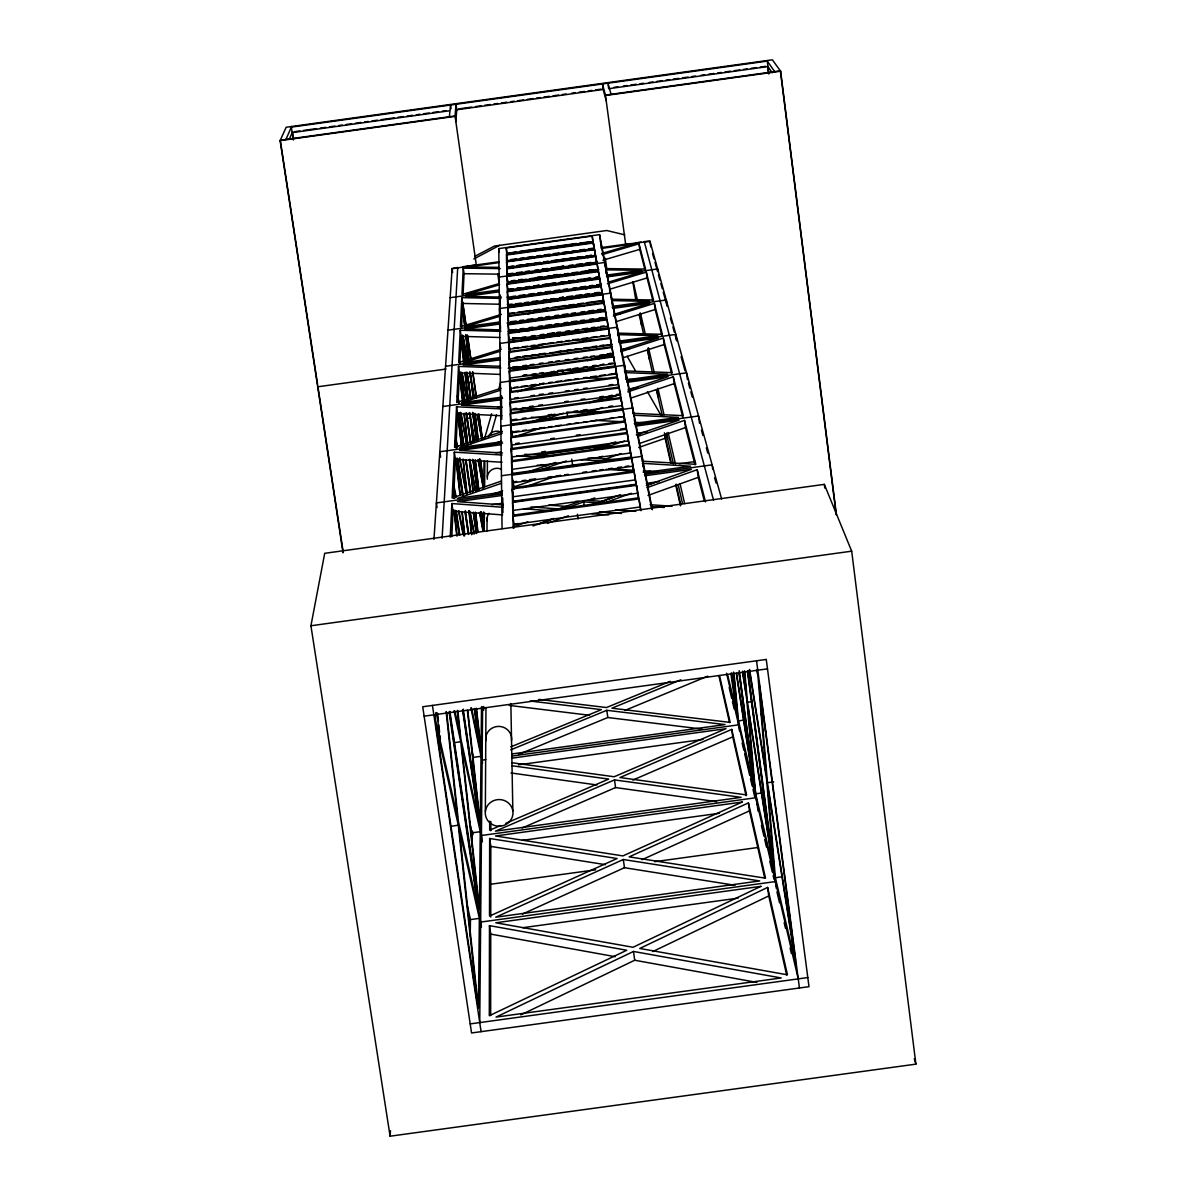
<?xml version="1.0" encoding="UTF-8"?>
<svg xmlns="http://www.w3.org/2000/svg" width="1196" height="1196" viewBox="0 0 1196 1196"><rect width="100%" height="100%" fill="white"/><g stroke="black" fill="none" stroke-linecap="round" stroke-linejoin="round"><path stroke-width="1.5" d="M490.659 1015.524L490.734 934.106L489.478 925.629L626.764 950.252L489.299 1015.733L489.478 925.629M490.749 917.093L490.823 846.424L489.657 838.501L617.091 858.534L489.508 916.106L489.657 838.501M490.838 830.772L490.853 821.592M489.702 821.129L489.672 830.248L500.631 825.539M485.352 811.292L485.965 707.778M486.996 530.949L487.071 518.092M487.31 476.696L487.415 460.61M483.677 710.215L483.707 706.507M479.745 1022.58L482.616 706.836M484.216 530.83L484.38 512.456M484.619 486.787L484.843 461.252M479.357 918.364L478.445 1007.989L459.294 829.62L479.357 918.364L470.477 919.589L470.192 936.064M480.239 831.698L479.447 908.9L461.656 745.975L480.239 831.698L471.971 832.835L471.822 842.044M470.85 707.778L481.001 756.321L480.314 823.506L467.8 710.633M481.51 706.746L481.076 749.145L476.501 708.451M483.483 511.978L483.319 528.124L481.599 513.398M484.006 461.208L483.752 486.368L480.732 460.669M471.822 846.633L472.031 832.027M473.093 768.594L473.287 757.382L471.747 750.191M452.626 272.494L452.103 268.816L476.382 264.899M451.804 536.66L452.985 511.215L451.864 503.561L503.322 507.298M453.598 498.194L455.407 459.384L454.345 452.178L502.051 455.018M455.975 447.005L457.53 413.592L456.543 406.79L500.885 408.897M458.083 401.931L459.428 372.838L458.502 366.395L500.84 367.979M459.877 363.479L461.133 336.345L460.251 330.231L500.855 331.367M461.551 327.315L462.673 303.455L499.898 304.247M463.061 294.964L464.048 273.69L463.256 268.143L500.257 268.577M450.234 537.154L451.864 503.561M454.345 452.178L452.133 497.999L501.303 481.121M456.543 406.79L454.585 447.274L502.051 431.577M458.502 366.395L456.752 402.439L501.109 388.252M460.251 330.231L458.696 362.508L501.214 349.337M500.93 298.402L461.82 297.64L460.415 326.732L501.363 314.399M463.256 268.143L461.985 294.485L499.001 283.631M435.882 712.502L435.479 719.828L457.425 817.047L446.093 711.471M442.101 538.29L457.724 267.47L453.538 268.054M433.954 539.411L452.133 268.248M390.09 1136.2L310.93 625.762L324.714 553.314L824.313 484.365L851.687 551.177L915.897 1064.141L390.09 1136.2L390.479 1130.683M455.84 121.588L456.797 109.763L456.02 104.276L455.003 116.371L280.103 140.635L343.043 552.836M449.397 116.73L450.518 105.039L451.042 108.701M490.958 434.402L496.49 414.758M484.485 438.723L491.661 413.756M498.822 388.805L500.362 383.453M289.492 138.811L292.482 131.964L293.603 139.334M285.934 139.409L291.645 126.492M280.103 140.635L286.173 127.254L772.362 59.8L780.629 71.207L836.453 514.998M473.825 258.964L499.554 245.359M474.618 256.467L494.456 246.062L606.746 230.514L624.701 234.835M520.828 1014.896L634.717 960.239L756.889 982.409M652.747 951.582L768.744 895.924L767.623 887.417L639.755 948.473L787.461 974.815L767.623 887.417M633.491 951.463L496.026 1017.093L781.227 977.969L633.491 951.463L634.717 960.239M522.473 914.058L624.462 867.698L735.032 885.294M642.043 859.7L749.488 810.858L748.442 802.92L629.141 856.874L765.53 878.193L748.442 802.92M623.31 859.505L495.742 917.212L759.714 880.944L623.31 859.505L624.462 867.698M522.129 828.006L615.581 787.566L716.539 801.664M632.863 780.076L732.744 736.856L731.743 729.396L619.947 777.55L746.618 794.921L731.743 729.396M614.505 779.897L495.473 831.16L741.191 797.358L614.505 779.897L615.581 787.566M505.788 823.326L608.704 779.089L511.768 765.724M518.63 754.407L607.807 717.51L702.022 729.067M624.985 710.409L707.703 676.174M510.752 746.887L601.379 709.647L530.142 701.02M670.298 681.316L606.492 707.539L538.903 699.406M510.692 749.877L606.806 710.304L725.06 724.597L511.798 753.958M680.883 679.791L611.918 708.196L730.158 722.414L719.544 675.665M647.978 495.458L698.24 477.354L697.223 469.684L646.916 487.684M532.982 525.941L553.898 518.466M590.794 505.28L620.275 494.74M646.303 485.456L691.408 469.34L644.779 475.769M537.378 524.551L551.356 519.557M600.796 501.886L614.669 496.923M647.634 485.142L654.571 482.676M547.529 523.265L568.444 515.775M603.561 503.217L631.309 493.275M514.415 524.655L517.928 523.414M558.338 509.048L579.417 501.558L575.71 501.303M513.817 526.733L527.795 521.755M564.497 508.704L583.723 501.872L598.374 502.888M594.786 497.925L587.834 500.406L604.324 501.543M492.034 494.471L502.574 490.823M513.099 487.191L535.913 479.297M597.372 458.053L602.664 456.229M639.666 443.432L685.472 427.6L684.516 420.379L638.679 436.136M522.981 487.594L557.605 475.589M603.427 459.698L621.068 453.583M638.709 447.468L665.155 438.304L664.677 434.671M527.645 472.076L555.736 462.433M590.914 450.369L615.596 441.907M636.75 434.641L679.074 420.125L635.345 426.165M501.483 483.289L457.59 498.373L501.976 492.244M538.364 470.611L566.456 460.953M601.648 448.859L624.566 440.98M495.892 443.028L501.154 441.279M513.458 437.183L541.579 427.809M588.582 412.157L602.56 407.507M630.516 398.193L674.2 383.632L673.288 376.83L627.825 391.884M531.951 421.695L554.795 414.13M589.493 402.663L612.217 395.143M627.96 389.941L668.175 376.635L626.988 382.331M501.901 433.595L459.713 447.573L501.976 441.728M542.341 420.2L563.436 413.218M599.854 401.153L620.829 394.202M517.539 391.735L544.135 383.169M584.261 370.252L603.801 363.958M623.325 357.664L664.169 344.523L663.302 338.079L620.664 351.729M531.278 378.609L554.346 371.238M587.415 360.654L610.513 353.269M621.173 349.86L658.488 337.945L619.573 343.327L618.392 334.731L626.525 379.865M500.616 390.165L461.581 402.663L502.036 397.072M541.429 377.099L562.718 370.282L584.784 371.104M597.566 359.129L613.563 354.001M526.15 349.74L545.63 343.671M583.827 331.755L598.105 327.3M615.94 321.739L655.184 309.495L654.361 303.365L613.309 316.103M534.881 338.902L554.376 332.862M589.12 322.083L603.397 317.658M614.101 314.339L649.802 303.276L612.92 308.374M500.466 351.131L463.256 362.672L499.988 357.604M542.984 337.93L558.936 332.981L571.763 333.34M597.253 321.096L606.178 318.315M500.347 316.118L464.751 326.852L499.808 321.993M546.632 302.154L555.527 299.478L561.044 299.583M563.256 297.146L559.728 298.208L570.746 298.432M595.055 287.563L600.362 285.964M607.433 283.826L646.303 272.105L653.494 300.017L611.201 299.209M527.899 314.055L547.469 308.134M583.513 297.206L599.405 292.392M610.005 289.178L647.081 277.935L646.303 272.105M538.738 303.141L551.207 299.389M585.442 289.088L601.334 284.289M608.405 282.166L641.983 272.06L606.925 276.904M533.879 280.611L549.726 275.932M587.087 264.899L597.626 261.789M602.889 260.235L639.755 249.366L639.008 243.805L602.126 254.628M537.766 272.254L548.351 269.16L542.805 269.085M587.475 257.693L590.988 256.662M601.528 253.567L634.897 243.775L601.498 248.409L601.334 247.587L629.948 243.625M499.584 284.738L466.096 294.56L499.33 289.955M508.39 282.151L513.682 280.597M547.17 270.759L552.462 269.205L558.024 269.279M563.48 265.975L556.454 268.039L567.592 268.173M774.724 71.611L767.264 61.101L291.361 127.12L293.319 139.977M294.321 131.709L299.867 130.932M303.575 130.424L316.506 128.63M320.199 128.122L325.746 127.344M329.453 126.836L335 126.073M338.692 125.55L342.385 125.042M346.093 124.534L351.639 123.756M355.332 123.248L360.878 122.47M364.571 121.962L368.263 121.454M371.971 120.931L377.517 120.168M381.21 119.66L394.157 117.866M397.849 117.343L403.396 116.58M407.089 116.057L412.635 115.294M416.328 114.786L420.035 114.263M423.728 113.755L429.274 112.992M432.967 112.469L438.513 111.706M442.221 111.198L445.914 110.675M458.845 108.881L471.792 107.087M475.485 106.579L481.031 105.801M484.739 105.293L490.285 104.515M493.978 104.007L497.671 103.499M501.363 102.991L506.91 102.213M510.617 101.705L514.31 101.182M518.003 100.673L523.549 99.911M527.257 99.388L532.803 98.625M536.496 98.117L540.188 97.594M543.881 97.085L549.427 96.323M553.135 95.8L558.682 95.037M562.374 94.514L566.067 94.006M571.613 93.243L575.321 92.72M579.014 92.212L584.56 91.449M588.253 90.926L591.945 90.418M595.653 89.909L601.199 89.132M614.131 87.338L617.839 86.83M623.385 86.052L627.078 85.544M630.77 85.036L636.317 84.258M640.01 83.75L643.717 83.242M649.264 82.464L652.956 81.956M656.649 81.448L662.195 80.67M665.903 80.162L669.596 79.639M673.288 79.13L678.835 78.368M682.527 77.845L688.074 77.082M691.781 76.574L695.474 76.051M701.02 75.288L704.713 74.765M708.421 74.257L713.967 73.494M717.66 72.971L721.352 72.463M725.045 71.954L730.592 71.177M734.299 70.669L739.846 69.906M743.538 69.383L747.231 68.875M750.939 68.366L756.485 67.589M760.178 67.081L765.724 66.303M292.198 132.607L449.457 110.779M456.797 109.763L603.188 89.461L606.193 100.733M767.952 66.602L608.674 88.698L608.181 85.036M780.629 71.207L605.535 95.486L602.44 83.959L603.188 89.461M502.066 528.647L498.777 248.589L599.57 234.64L652.298 509.735M506.252 247.976L592.17 236.075L594.173 248.619L507.224 260.653L506.252 247.976L507.044 253.522L592.932 241.622L592.17 236.075M516.164 251.848L507.044 253.522M519.812 251.339L576.427 243.506M580.075 242.997L592.932 241.622M506.416 254.479L593.306 242.459M510.916 259.592L516.448 258.814M520.155 258.306L523.848 257.798M527.541 257.29L533.087 256.512M536.78 256.004L540.487 255.496M544.18 254.987L549.726 254.21M553.419 253.702L558.966 252.939M562.658 252.416L568.205 251.653M571.897 251.145L575.605 250.637M579.298 250.114L584.844 249.351M588.537 248.843L594.083 248.065M462.822 266.768L498.837 261.789M635.315 242.893L641.191 242.07M648.441 241.069L644.255 241.652L713.504 500.122M625.598 244.238L649.996 241.413L650.729 246.929M498.882 262.612L467.247 266.992L498.687 267.366M509.795 261.102L515.297 260.339M518.974 259.831L524.476 259.069M528.139 258.56L533.64 257.798M537.303 257.29L540.981 256.781M544.643 256.273L550.145 255.51M553.808 255.002L559.309 254.24M562.987 253.731L566.65 253.223M570.313 252.715L575.814 251.952M579.492 251.444L584.994 250.682M588.656 250.188L594.158 249.426M506.596 261.864L594.591 249.68L595.713 255.944L506.76 268.263L506.596 261.864L507.403 267.545L595.384 255.361L596.221 260.115M509.227 266.723L512.89 266.215M516.552 265.706L522.039 264.944M525.702 264.436L531.188 263.673M534.851 263.165L540.353 262.402M544.016 261.894L547.678 261.401M551.341 260.892L556.828 260.13M560.49 259.622L573.303 257.843M576.965 257.334L582.467 256.572M586.115 256.064L591.616 255.316M508.554 266.932L514.086 266.17M517.763 265.661L539.874 262.597M543.552 262.088L549.084 261.326M552.761 260.803L565.663 259.024M569.341 258.515L582.228 256.736M585.92 256.213L591.437 255.451M506.775 268.846L595.817 256.512L596.983 263.075L506.94 275.543L506.775 268.846L507.582 274.587L596.61 262.268L595.817 256.512M507.567 274.004L513.024 273.256M516.642 272.748L522.099 272M525.717 271.492L529.35 270.984M534.791 270.236L538.424 269.728M542.057 269.235L547.499 268.472M551.132 267.979L563.839 266.215M569.281 265.467L572.914 264.959M576.532 264.451L581.989 263.703M585.606 263.195L591.063 262.447M499.121 277.083L604.907 262.432L606.372 273.57M506.969 276.44L597.148 263.957L598.389 270.999L507.134 283.631L506.969 276.44L507.792 282.256L597.94 269.788M511.44 280.851L515.117 280.342M518.78 279.834L522.458 279.326M537.154 277.293L540.831 276.784M553.688 275.005L557.366 274.497M588.596 270.176L592.274 269.653M526.165 279.266L507.792 282.256M529.843 278.758L542.7 276.979M546.378 276.47L561.088 274.437M564.766 273.914L568.444 273.406M572.122 272.897L577.638 272.135M581.316 271.627L596.027 269.593M507.149 284.244L598.493 271.597L599.704 278.354L507.328 291.136L507.149 284.244L507.986 290.135L599.301 277.487L598.493 271.597M606.447 275.14L641.534 270.281L606.282 269.848M507.971 289.507L513.443 288.759M517.091 288.251L520.753 287.743M526.225 286.98L529.873 286.487M533.521 285.979L538.992 285.216M542.64 284.708L555.407 282.944M560.879 282.181L564.527 281.688M568.19 281.18L573.661 280.417M577.309 279.909L590.077 278.145M595.548 277.397L599.196 276.889M450.159 297.684L499.24 290.897M507.747 289.716L513.278 288.954M516.971 288.43L521.097 287.862M524.745 287.369L530.202 286.606M533.595 286.143L539.321 285.351M542.835 284.857L546.602 284.334M550.22 283.841L555.751 283.063M559.444 282.555L564.99 281.793M568.474 281.314L574.23 280.507M577.593 280.043L581.615 279.49M584.874 279.042L590.839 278.205M594.532 277.696L599.465 277.024M606.746 276.007L657.665 268.965L658.054 271.866M499.21 291.809L466.021 296.414L501.393 297.086M508.36 290.553L599.615 277.921M507.523 298.836L507.343 291.764L599.809 278.967L601.05 285.889L507.523 298.836L508.39 305.518L601.977 292.557L601.154 286.532L507.538 299.478L507.717 306.894L602.455 293.782L601.154 286.532M511.858 296.578L515.566 296.07M519.258 295.562L524.79 294.799M528.483 294.276L534.029 293.513M537.722 293.005L541.414 292.497M545.107 291.988L550.653 291.211M554.346 290.703L559.892 289.94M563.585 289.432L567.278 288.909M572.809 288.146L576.502 287.638M580.195 287.13L585.741 286.352M589.434 285.844L593.126 285.336M596.819 284.827L600.512 284.319M508.375 304.86L512.038 304.352M515.7 303.859L521.202 303.096M524.88 302.588L528.542 302.08M532.205 301.571L537.707 300.809M543.208 300.046L546.871 299.538M550.534 299.03L554.211 298.522M559.698 297.759L563.376 297.251M567.039 296.743L572.54 295.98M576.203 295.472L581.705 294.724M585.367 294.216L589.03 293.708M594.532 292.945L598.209 292.437M507.747 307.895L602.62 294.754L604.01 302.558L507.941 315.849L507.747 307.895L509.062 316.761M508.599 313.502L514.071 312.739M517.704 312.246L530.471 310.467M534.119 309.973L539.575 309.211M543.223 308.703L548.695 307.955M552.343 307.447L565.095 305.683M568.743 305.174L574.215 304.427M577.862 303.919L583.319 303.156M586.967 302.648L603.367 300.39M508.614 313.995L603.457 300.869L603.292 299.897M605.46 310.706L508.151 324.176L507.956 316.521L604.13 303.216L606.447 317.673L509.048 331.143L508.165 324.878L605.58 311.394L606.955 319.093L508.36 332.727L508.165 324.878M612.397 306.415L649.308 301.317L612.531 300.585M447.977 330.186L500.122 322.965M612.292 307.447L666.292 299.972L667.099 306.086L663.257 292.168M510.662 321.769L516.209 321.006M519.901 320.498L523.594 319.99M527.287 319.481L532.833 318.704M538.364 317.942L542.057 317.433M545.75 316.925L549.442 316.402M554.989 315.639L558.682 315.131M562.374 314.623L567.921 313.86M571.613 313.337L575.306 312.829M580.852 312.066L584.545 311.558M588.238 311.05L593.769 310.272M597.477 309.764L601.169 309.256M499.689 324.041L464.661 328.9L499.719 329.857M507.014 323.04L605.61 309.39M497.013 330.649L500.705 330.141M613.608 314.518L621.008 313.487M509.033 330.44L516.373 329.423M520.051 328.915L523.713 328.407M529.23 327.644L532.893 327.136M538.409 326.373L542.072 325.865M545.75 325.357L551.251 324.594M554.929 324.086L558.592 323.578M564.108 322.815L567.771 322.307M571.449 321.814L576.95 321.051M580.628 320.543L584.291 320.035M589.807 319.272L593.47 318.764M598.972 318.001L602.649 317.493M508.584 341.697L508.375 333.445L607.075 319.795L608.51 327.868L508.584 341.697L509.989 352.102M512.905 338.573L518.391 337.81M522.039 337.302L525.687 336.794M531.159 336.046L534.806 335.538M540.293 334.775L543.941 334.267M547.589 333.774L553.06 333.011M556.708 332.503L560.371 331.995M565.843 331.247L569.49 330.739M574.962 329.976L578.625 329.483M582.273 328.975L587.744 328.212M591.392 327.704L595.04 327.211M600.527 326.448L604.174 325.94M509.361 342.908L509.272 339.799L607.942 326.149L607.075 319.795M508.823 351.654L610.259 337.631L608.704 328.945L508.599 342.789L509.287 354.913M513.144 348.171L518.601 347.423M522.233 346.915L527.69 346.152M531.323 345.659L534.956 345.151M538.589 344.657L544.045 343.895M547.678 343.387L553.135 342.639M556.768 342.131L562.225 341.383M565.858 340.875L569.505 340.382M573.138 339.873L578.595 339.111M582.228 338.618L587.685 337.855M591.317 337.362L596.774 336.599M600.407 336.106L604.04 335.598M508.838 352.416L610.394 338.363L611.874 346.735L509.062 360.953L508.838 352.416L509.855 362.388M619.364 341.084L657.935 335.747L617.599 334.626M445.57 366.26L500.182 358.695M619.154 341.114L619.364 342.22L675.86 334.402L676.712 340.83L675.277 335.613M515.282 357.41L518.974 356.901M522.652 356.393L526.345 355.885M531.876 355.122L535.569 354.599M539.246 354.091L544.778 353.328M557.68 351.549L561.373 351.041M566.904 350.264L570.582 349.755M574.274 349.247L577.967 348.739M583.499 347.976L587.176 347.468M592.708 346.705L596.4 346.197M600.078 345.674L603.771 345.166M500.287 359.817L463.151 364.959L499.973 366.305M514.908 357.798L520.41 357.036M524.087 356.528L546.124 353.478M549.786 352.97L571.823 349.92M575.5 349.411L581.002 348.649M584.68 348.141L597.537 346.362M601.199 345.853L612.217 344.343M509.78 358.935L611.276 344.897L611.874 348.275M317.688 386.801L446.018 369.056M509.077 361.73L612.008 347.498L613.533 356.079L509.287 370.506L509.077 361.73L510.109 371.881M620.664 349.725L629.873 348.455M513.667 367.052L517.33 366.544M522.846 365.782L526.509 365.273M530.187 364.765L533.85 364.257M539.366 363.494L543.029 362.986M548.545 362.224L552.208 361.715M555.886 361.207L559.549 360.699M565.05 359.936L568.728 359.428M574.23 358.665L577.907 358.157M583.409 357.395L587.087 356.901M590.749 356.393L594.427 355.885M599.929 355.122L603.606 354.614M607.269 354.106L612.771 353.343M510.019 368.338L612.92 354.106L613.533 357.574M509.317 371.298L613.683 356.871L615.282 365.901L509.541 380.522L509.317 371.298L510.363 381.479M468.413 382.571L471.269 382.182L473.003 396.863M523.041 375.424L526.703 374.916M532.19 374.169L535.838 373.66M539.501 373.152L543.148 372.644M557.785 370.625L561.432 370.117M566.919 369.355L570.582 368.846M574.23 368.353L577.892 367.845M583.379 367.082L587.027 366.574M592.513 365.812L596.176 365.318M608.973 363.539L612.621 363.031M510.273 377.996L614.595 363.569L615.207 366.978M500.362 382.421L624.596 365.243L626.749 380.507M615.506 367.112L509.571 381.763L509.825 391.69L617.241 376.845L615.506 367.112L617.031 378.16M514.175 387.429L517.823 386.921M521.471 386.428L526.943 385.665M530.59 385.157L536.062 384.409M539.71 383.901L543.358 383.393M548.829 382.645L552.477 382.137M556.125 381.629L561.597 380.881M565.245 380.373L570.716 379.61M574.364 379.117L578.012 378.609M583.484 377.846L587.131 377.338M590.779 376.845L596.266 376.082M599.914 375.574L605.385 374.826M609.033 374.318L616.329 373.302M509.84 392.542L617.39 377.682L619.05 387.07L510.079 402.125L509.84 392.542L510.901 402.663M627.108 379.775L667.562 374.184L625.254 372.614M442.864 406.52L502.619 398.253M626.764 381.09L686.549 372.823L687.446 379.61M500.84 399.763L461.477 405.205L502.111 407.133M514.444 398.074L518.077 397.58M530.815 395.816L534.463 395.308M539.217 394.471L543.552 394.052M549.024 393.305L552.657 392.796M565.394 391.032L569.042 390.539M574.499 389.776L578.131 389.268M583.603 388.521L587.236 388.012M609.078 384.992L612.711 384.499M510.827 399.434L618.332 384.574L618.885 387.743M620.933 397.58L510.348 412.874L510.094 403.007L619.214 387.923L622.907 410.363M497.506 407.148L501.199 406.64M628.498 389.044L637.722 387.773M512.92 408.853L516.612 408.344M529.529 406.565L533.222 406.057M538.768 405.28L542.461 404.771M564.617 401.707L568.309 401.198M581.241 399.419L584.934 398.911M599.704 396.863L603.397 396.354M616.314 394.56L620.006 394.052M511.185 413.308L511.096 409.989L620.156 394.919L621.322 401.422M467.232 418.391L470.222 417.972L473.018 441.922M510.363 413.771L621.083 398.462L622.892 408.643L510.617 424.161L510.363 413.771L511.499 425.746M511.35 419.945L516.881 419.183M522.413 418.421L526.091 417.912M548.202 414.863L551.879 414.354M573.99 411.289L577.683 410.781M583.2 410.019L586.892 409.51M609.003 406.461L612.681 405.952M511.38 420.857L622.055 405.564M510.662 425.552L623.146 410.004L625.089 420.992L510.931 436.764L510.662 425.552L512.351 436.839M513.503 431.801L519.034 431.038M522.712 430.515L526.404 430.007M531.921 429.244L535.599 428.736M539.291 428.228L544.808 427.465M548.501 426.957L552.178 426.449M555.856 425.94L561.387 425.178M566.919 424.416L570.597 423.907M574.274 423.399L577.967 422.891M583.484 422.128L587.176 421.62M590.854 421.112L596.37 420.349M609.272 418.555L612.95 418.047M618.481 417.284L622.159 416.776M511.23 448.56L510.961 437.721L625.254 421.919L627.153 432.533L511.23 448.56L511.649 451.52M634.284 423.459L678.386 417.359L633.805 415.236M502.619 443.073L439.829 451.744L440.621 457.126M501.468 444.658L459.593 450.444L502.484 452.97M515.655 443.552L519.333 443.043M550.623 438.723L554.316 438.214M576.397 435.165L580.075 434.656M620.575 429.065L626.091 428.288M512.097 448.679L512.008 445.032L626.255 429.244L626.898 432.817M511.245 449.547L627.317 433.505L629.275 444.449L511.529 460.714L511.245 449.547L512.441 461.791M495.667 452.791L501.199 452.028M637.632 433.176L646.842 431.906M636.317 434.866L640.01 434.357M541.713 451.894L545.391 451.385M512.307 456.962L628.334 440.935L629.171 445.674M537.423 454.794L602.081 445.869M537.542 455.153L609.437 445.211M511.559 461.731L629.455 445.45L631.503 457.007L511.843 473.526L511.559 461.731L512.77 474.827M512.635 469.266L630.471 452.985L631.114 456.618M501.453 475.754L642.058 456.334L643.508 467.053M511.888 475.111L631.787 458.546L634 471.03L512.202 487.863L511.888 475.111L513.921 488.76M512.964 481.973L516.642 481.45M522.174 480.687L525.851 480.179M529.529 479.671L535.061 478.908M547.962 477.129L551.64 476.621M557.172 475.859L560.849 475.35M564.527 474.842L568.22 474.334M582.945 472.3L586.638 471.792M592.17 471.03L595.847 470.521M599.525 470.013L603.218 469.505M608.734 468.742L612.427 468.234M617.943 467.472L621.636 466.963M625.314 466.455L629.006 465.947M632.819 466.216L512.979 482.765L512.935 481.166M679.119 463.749L695.31 461.521M512.232 488.955L634.194 472.106L636.347 484.201L512.531 501.288L512.232 488.955L513.473 502.066M643.194 472.181L650.579 471.164M644.375 472.584L690.615 466.201L642.312 463.33M646.588 472.913L650.265 472.42M502.2 493.843L436.405 502.918L437.078 507.493M644.48 474.184L712.143 464.84L712.756 469.43M502.245 495.458L457.455 501.647L503.396 504.951M513.338 496.729L635.255 479.895L636.81 488.611M491.706 504.712L502.754 503.187M513.802 501.662L526.703 499.883M530.381 499.375L535.898 498.612M539.59 498.089L545.107 497.327M548.8 496.818L552.477 496.31M556.155 495.802L561.686 495.039M565.364 494.531L570.896 493.769M574.573 493.26L587.46 491.481M591.138 490.973L596.669 490.211M600.347 489.702L613.249 487.923M616.927 487.415L622.443 486.652M626.136 486.144L631.652 485.382M646.393 483.348L659.28 481.569M512.561 502.425L636.541 485.307L638.769 497.805L512.875 515.192L512.561 502.425L513.832 515.85M513.697 510.318L637.618 493.215L638.574 498.627M513.204 528.169L512.905 516.358L638.978 498.941L641.026 510.513M514.145 528.004L514.056 524.386L640.069 506.984L640.697 510.543M310.93 625.762L851.687 551.177M424.132 716.165L767.503 668.863M453.867 742.701L460.744 741.759L478.55 904.879L449.86 711.336M747.395 670.896L772.885 864.439L747.5 702.276L750.939 701.798M473.287 757.382L481.001 756.321M734.03 673.378L738.485 720.874L744.674 720.022M482.123 760.148L485.815 759.639M511.664 756.081L738.65 724.836M511.873 758.159L725.957 728.693L614.161 776.757L511.724 762.704M518.496 764.842L702.979 739.442M450.578 826.301L458.292 825.24L477.458 1003.863L436.376 728.259L458.292 825.24M767.473 782.707L759.221 683.783L795.475 960.209L767.473 782.707L773.663 781.855M755.648 793.83L773.229 868.535L747.874 706.567L755.648 793.83L762.256 792.918M481.45 835.496L755.767 797.762M522.428 840.354L719.349 813.265M490.375 884.278L595.668 869.806M654.78 861.673L758.219 847.456M775.382 877.7L795.788 964.439L767.847 787.177L775.382 877.7L782.498 876.728M480.657 922.071L775.412 881.572M522.772 927.707L738.111 898.136M470.192 1023.896L807.808 977.566M509.795 267.485L513.488 267.53M606.551 268.622L645.526 269.085L639.008 243.805M593.291 269.698L598.852 269.758M464.048 273.69L499.195 274.168M508.45 274.288L523.25 274.482M555.108 274.916L573.661 275.155M607.06 275.603L612.621 275.678M506.984 297.191L520.021 297.445M508.375 298.551L512.097 298.626M507.358 304.397L525.971 304.801M563.72 305.593L583.947 306.012M613.354 306.639L618.87 306.744M510.797 330.171L529.245 330.679M567.083 331.726L580.15 332.084M617.51 333.116L662.345 334.342L654.361 303.365M508.24 331.561L519.303 331.875M461.133 336.345L499.883 337.481M512.8 337.855L536.795 338.573M572.884 339.634L593.425 340.247M619.573 341.01L625.179 341.174M512.845 366.783L538.619 367.74M572.884 368.996L593.126 369.743M624.387 370.895L672.212 372.659L663.302 338.079M508.195 368.248L526.599 368.936M499.928 374.408L459.428 372.838L462.703 400.421M523.848 375.335L544.09 376.127M583.872 377.682L605.938 378.534M626.166 379.326L637.199 379.745M522.428 408.09L542.745 409.047M581.166 410.856L605.311 411.992M633.162 413.308L683.305 415.67L673.288 376.83M513.802 409.525L534.134 410.482M591.093 413.203L566.949 412.052L567.681 417.284M457.53 413.592L501.857 415.774M531.413 417.24L546.183 417.957M595.772 420.409L621.77 421.695M634.777 422.338L644.061 422.801M524.88 454.286L552.866 455.93M588.103 458.008L619.692 459.862M641.968 461.178L695.848 464.332L684.516 420.379M516.732 455.885L544.255 457.515M581.017 459.698L603.307 461.028M455.407 459.384L502.036 462.239M541.205 464.631L548.665 465.08M609.915 468.832L634.059 470.312M643.343 470.88L658.204 471.792M537.303 465.154L546.527 465.722M605.983 469.37L633.716 471.075M650.101 504.712L672.077 506.237M651.491 506.596L664.303 507.493M548.695 505.146L567.248 506.461M615.671 509.915L635.809 511.35M530.964 506.94L558.532 508.913M599.36 511.858L621.516 513.458M523.549 508.763L551.117 510.767M591.93 513.727L608.555 514.938M452.985 511.215L502.604 514.908M509.242 705.416L589.598 715.283M511.021 772.96L596.968 784.965M490.823 846.424L605.49 864.678M490.734 934.106L615.192 956.695M772.227 72.687L767.563 66.049L768.505 73.449M627.138 356.273L635.435 370.76M647.425 391.66L661.253 415.789M914.282 1058.804L915.897 1064.141M607.927 83.212L611.081 94.305M649.847 240.874L721.637 499.001M652.553 253.507L654.018 258.829M655.004 262.373L657.456 271.238M658.443 274.781L659.878 279.999M660.85 283.467L662.285 288.685M670.463 318.241L671.913 323.458M672.87 326.927L674.32 332.144M681.107 356.692L685.009 370.805M688.418 383.109L689.868 388.326M690.825 391.825L692.275 397.042M701.454 430.231L702.919 435.508M706.328 447.842L707.793 453.12M714.61 477.772L716.075 483.035M756.47 670.029L757.89 675.426L766.188 774.56L749.608 669.461M761.119 713.997L762.031 717.54M765.305 730.188L765.978 732.789M697.223 469.684L705.52 501.916M639.755 249.366L644.988 269.773M647.081 277.935L652.956 300.824M655.184 309.495L661.866 335.553M664.169 344.523L671.778 374.184M674.2 383.632L682.886 417.494M685.472 427.6L695.04 464.855M698.24 477.354L704.265 500.855M727.617 674.694L736.856 713.937L730.801 673.273M738.485 720.874L753.779 785.892L736.332 673.647M726.555 673.243L798.24 978.881M729.171 687.491L731.683 698.24M732.52 701.828L734.195 708.989M742.148 743.015L743.822 750.176M744.66 753.749L749.683 775.247M750.52 778.82L752.194 785.981M753.032 789.569L754.706 796.73M758.07 811.067L739.158 672.137M761.418 825.434L763.945 836.198M764.782 839.786L766.457 846.962M769.82 861.329L772.332 872.093M773.169 875.681L774.021 879.269M776.952 891.857L779.508 902.741M784.172 922.684L785.443 928.126M790.108 948.084L791.378 953.511M633.147 281.613L637.632 300.944M640.458 313.173L645.302 333.998M648.531 347.916L654.182 372.315M657.875 388.192L664.049 414.833M668.145 432.489L675.516 464.257M680.09 483.932L684.65 503.621M635.809 300.076L632.819 281.778M639.113 314.503L643.642 334.237M647.32 350.264L652.239 371.702M656.335 389.582L662.39 415.939M666.396 433.401L673.408 463.988M678.401 485.711L682.468 503.441M467.143 905.103L470.477 919.589M664.423 432.847L671.195 462.658M676.069 484.141L680.838 505.131M665.155 438.304L670.747 463.016M675.65 484.649L680.434 505.788M718.856 675.516L729.515 722.578M732.744 736.856L746.05 795.669M749.488 810.858L764.603 877.61M768.744 895.924L786.624 974.904M469.565 821.906L471.971 832.835M454.854 710.843L459.922 734.254L457.32 710.334M454.017 710.723L460.744 741.759M471.598 708.137L480.239 749.563L474.274 708.914M453.867 485.322L456.02 496.161M458.875 510.632L463.869 535.943M454.046 488.79L455.855 497.925M458.382 510.722L463.076 534.492M456.244 439.635L457.649 446.915M459.757 457.844L466.784 494.232M470.282 512.351L474.124 532.28M455.616 438.753L457.365 447.738M459.443 458.517L466.036 492.662M469.52 510.692L474.065 534.208M600.482 240.994L605.52 267.366M611.425 298.267L605.864 269.145L606.492 273.794M611.799 300.226L617.988 332.548M626.091 375.021L633.506 413.801M634.388 418.391L642.446 460.595M643.403 465.558L651.671 508.883M457.605 394.964L458.95 402.125M460.998 412.889L467.098 445.151M469.789 459.399L475.903 491.646M479.97 513.144L482.676 527.481L480.538 512.74M457.41 396.026L458.786 403.276M460.49 412.321L466.664 444.912M475.29 490.435L469.729 461.073L473.108 490.315M479.461 512.456L482.93 530.815M462.224 373.107L467.277 400.316M474.677 440.053L469.849 412.71M478.4 460.086L483.139 485.576L479.432 459.952M461.716 372.225L466.814 399.673M469.206 412.485L470.222 417.972M474.573 441.339L470.85 421.336L473.212 441.593M477.952 459.533L483.363 488.641M463.166 336.211L467.771 361.341M469.729 372.106L470.716 377.488L470.073 371.971M474.289 396.997L470.447 373.376M477.593 415.072L481.898 438.558M462.658 335.149L467.292 360.474M469.609 373.137L471.269 382.182M474.184 398.059L471.867 385.411L473.377 398.268M477.159 414.309L481.779 439.575M593.007 242.026L593.814 246.555M605.789 313.95L604.13 303.216M609.392 334.297L609.586 335.388L509.526 349.232L509.496 348.111M616.209 372.704L616.433 373.914L510.543 388.565L510.513 387.31M616.538 374.527L617.629 380.672M623.998 416.522L511.679 432.758L511.649 431.352M624.252 417.897L624.865 421.366M632.968 466.993L633.865 472.061M749.339 669.865L766.561 779.045L774.141 869.776L747.949 670.747M742.626 671.18L746.334 694.816L744.226 671.225M742.447 671.898L746.708 699.122L754.512 786.549L739.218 670.702M736.527 673.243L753.435 781.93L739.008 672.81M317.583 384.305L280.298 140.201L455.033 115.952L476.367 265.452M317.852 386.129L343.192 552.029M472.405 831.1L472.943 834.778M449.472 711.68L481.405 927.139M449.053 711.919L478.49 910.395L458.412 821.428L446.691 712.293M432.444 705.431L481.091 1031.655M453.299 490.749L454.375 498.104M456.259 510.976L459.757 534.896M453.06 491.108L454.136 498.478M456.02 511.395L459.533 535.374M452.611 490.076L453.688 497.461M455.586 510.378L459.1 534.373M474.887 708.57L480.284 745.392L476.128 708.346M474.543 708.54L482.571 763.108M463.181 709.138L479.476 819.619L467.367 710.319M462.957 710.185L482.377 841.805M462.523 709.781L479.432 824.388L460.834 738.485L457.829 710.917M461.82 335.613L465.558 361.431M467.158 372.509L470.895 398.328M473.018 413.098L477.025 440.756M479.701 459.204L483.154 483.199L480.344 459.309M461.656 335.807L465.124 359.727M466.993 372.614L470.716 398.388M472.839 413.113L476.83 440.711M479.491 459.115L483.483 486.727M461.432 335.493L465.139 361.117M466.724 372.091L470.701 399.554M472.555 412.366L476.516 439.814M460.595 372.33L464.601 399.898M466.455 412.755L470.985 444M473.377 460.535L477.638 489.926M480.837 511.978L482.706 524.85L481.196 511.948M460.385 372.285L464.392 399.942M466.261 412.844L470.536 442.341M473.212 460.774L477.488 490.255M480.687 512.381L483.363 530.815M460.236 372.674L464.511 402.155M466.111 413.218L470.387 442.699M472.794 459.294L477.339 490.614M459.204 412.814L464.018 445.929M466.156 460.639L470.701 491.915M473.646 512.142L476.591 532.384M459.159 414.055L463.704 445.301M465.842 460.012L470.387 491.257M473.586 513.323L476.531 533.551M458.83 413.412L463.39 444.777M465.543 459.533L470.372 492.752M473.317 513.054L476.262 533.341M455.168 440.92L456.244 448.261M457.844 459.264L462.927 494.112M465.334 510.602L468.802 534.448M455.048 441.832L455.855 447.364M457.47 458.427L462.837 495.294M465.259 511.888L468.488 534.014M455.048 443.596L455.586 447.274M457.186 458.322L462.553 495.114M464.975 511.679L468.189 533.76M512.92 480.373L514.13 488.85M513.727 488.671L512.994 483.558L513.129 488.73M512.426 489.403L513.308 495.622M501.827 432.922L500.87 426.21L632.789 407.971L633.94 417M512.905 516.358L514.056 524.386M462.777 302.439L466.261 326.553M467.546 335.478L471.045 359.787M472.824 372.12L476.382 396.713M478.863 413.921L482.496 439.171M461.82 297.64L465.977 325.775M467.307 335L470.761 358.994M472.629 371.926L476.367 397.76M478.759 414.369L482.212 438.364M507.747 280.911L508.195 284.005M507.343 291.764L508.195 297.729L600.631 284.932L599.809 278.967M512.74 338.214L513.263 341.877M507.762 303.545L508.27 307.208M512.695 338.304L513.204 341.966M498.777 248.589L499.3 252.296M507.956 316.521L508.838 322.711M508.375 333.445L509.272 339.799M509.481 347.558L510.214 352.7M498.553 274.901L499.345 280.387M497.76 273.615L499.345 284.723M510.498 386.697L511.26 392.109M509.556 381.15L511.036 391.555M510.094 403.007L511.096 409.989M500.616 348.44L499.898 343.446L617.315 327.196L619.364 342.22M511.634 430.65L512.546 437.018M512.157 436.66L511.709 433.46L511.798 436.989M510.961 437.721L512.008 445.032M562.718 370.282L563.181 373.586M571.733 459.144L572.764 466.56M606.806 710.304L607.807 717.51M577.384 514.235L578.042 518.974M583.723 501.872L584.336 506.237M558.936 332.981L559.369 336.121M612.487 305.608L610.782 293.125L499.48 308.538L500.541 328.526M638.978 498.941L640.069 506.984M636.541 485.307L637.618 493.215M605.326 258.246L606.821 269.235M609.571 289.372L610.08 293.035M634.194 472.106L635.255 479.895M631.787 458.546L633.611 472.226M632.639 465.573L633.566 472.345M629.455 445.45L630.471 452.985M627.317 433.505L628.334 440.935M625.254 421.919L626.255 429.244M599.57 234.64L600.586 242.041M601.095 245.434L601.498 248.409M623.146 410.004L624.626 421.53M619.214 387.923L620.156 394.919M617.39 377.682L618.332 384.574M613.683 356.871L614.595 363.569M612.008 347.498L612.92 354.106M610.394 338.363L611.276 344.897M608.704 328.945L609.96 338.274M609.302 333.759L609.766 337.182M602.62 294.754L603.816 303.649M597.148 263.957L598.284 272.434M594.591 249.68L595.384 255.361M657.038 389.761L657.979 396.728M647.888 348.245L649.368 359.174M639.965 313.173L641.594 325.327M625.717 244.776L605.43 95.097L780.36 70.818L836.109 514.13M642.805 462.433L643.493 467.516M634.388 419.736L635.076 424.774L698.554 415.999L699.51 423.19M666.86 433.116L667.592 438.648M756.545 660.79L799.436 987.971M747.724 671.27L776.309 888.344M731.803 673.109L739.442 730.786M731.623 673.363L736.497 710.11M824.313 484.365L824.777 488.058M767.264 61.101L768.893 74.003M462.224 303.545L464.825 325.596M465.902 334.79L468.712 358.68M475.32 414.788L478.131 438.648M462.284 305.757L464.661 325.985M465.737 335.179L468.772 360.938M474.947 413.397L478.191 440.95M461.043 337.407L463.839 361.282M465.124 372.3L468.129 398.014M475.365 459.997L478.804 489.463M460.849 337.661L463.629 361.551M464.915 372.584L468.144 400.152M475.171 460.355L478.609 489.837M464.198 413.353L467.621 442.894M475.649 512.247L477.981 532.355M459.249 372.868L462.463 400.585M463.958 413.517L467.606 444.942M469.281 459.414L473.093 492.348M475.425 512.471L477.757 532.594M457.919 413.293L461.716 446.377M463.196 459.234L467.202 494.157M469.101 510.752L471.837 534.522M457.634 413.278L461.432 446.392M462.912 459.264L466.918 494.217M468.817 510.797L471.553 534.597M456.125 458.397L460.325 495.264M462.209 511.858L464.721 533.984M455.811 458.247L459.997 495.144M461.88 511.753L464.601 535.748M454.45 512.067L457.141 535.972M453.867 509.915L456.752 535.673M437.616 713.549L438.394 720.949M438.783 724.641L439.575 732.042M439.964 735.749L440.352 739.442M436.989 712.726L440.322 744.211M733.492 672.062L737.454 714.162M744.719 671.031L747.5 702.276M508.868 289.552L508.898 290.479M510.557 389.178L510.632 392.318M510.871 703.816L512.845 811.008M500.107 294.993L500.347 313.636M501.408 395.876L501.722 419.348M502.739 497.955L502.933 512.74M487.101 520.723A10.286 10.061 -0.6 0 1 489.059 513.263M485.815 740.698A12.962 12.513 -1.5 0 1 498.538 726.406A12.962 12.513 -1.5 0 1 511.514 740.429M487.34 479.207A9.792 9.583 -0.3 0 1 500.69 468.967M488.147 436.854A9.329 9.149 0 0 1 500.287 431.801M760.91 886.356L633.028 947.277L495.757 922.789L760.91 886.356M742.223 802.053L622.922 855.902L495.488 835.974L742.223 802.053M593.41 242.997L506.431 255.047L506.581 261.296L594.502 249.127L593.41 242.997M766.262 659.445L422.726 706.761L471.553 1032.97L808.989 986.67L766.262 659.445M490.764 823.536A13.859 13.335 -1.7 0 0 512.875 814.476A13.859 13.335 -1.7 0 0 493.709 800.617A13.859 13.335 -1.7 0 0 490.764 823.536"/></g></svg>
